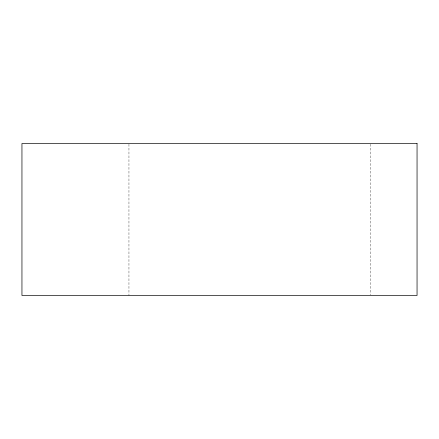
<?xml version="1.0" encoding="UTF-8"?>
<svg xmlns="http://www.w3.org/2000/svg" width="439" height="439" viewBox="0 0 439 439"><rect width="100%" height="100%" fill="white"/><g stroke="black" fill="none" stroke-linecap="round" stroke-linejoin="round"><path stroke-width="0.33" stroke-dasharray="2.19 1.65" d="M370.834 144.206L370.834 294.794M128.951 144.206L128.951 295.48"/><path stroke-width="0.66" d="M417.05 143.52L21.95 143.52L21.95 295.48L417.05 295.48L417.05 143.52"/></g></svg>
